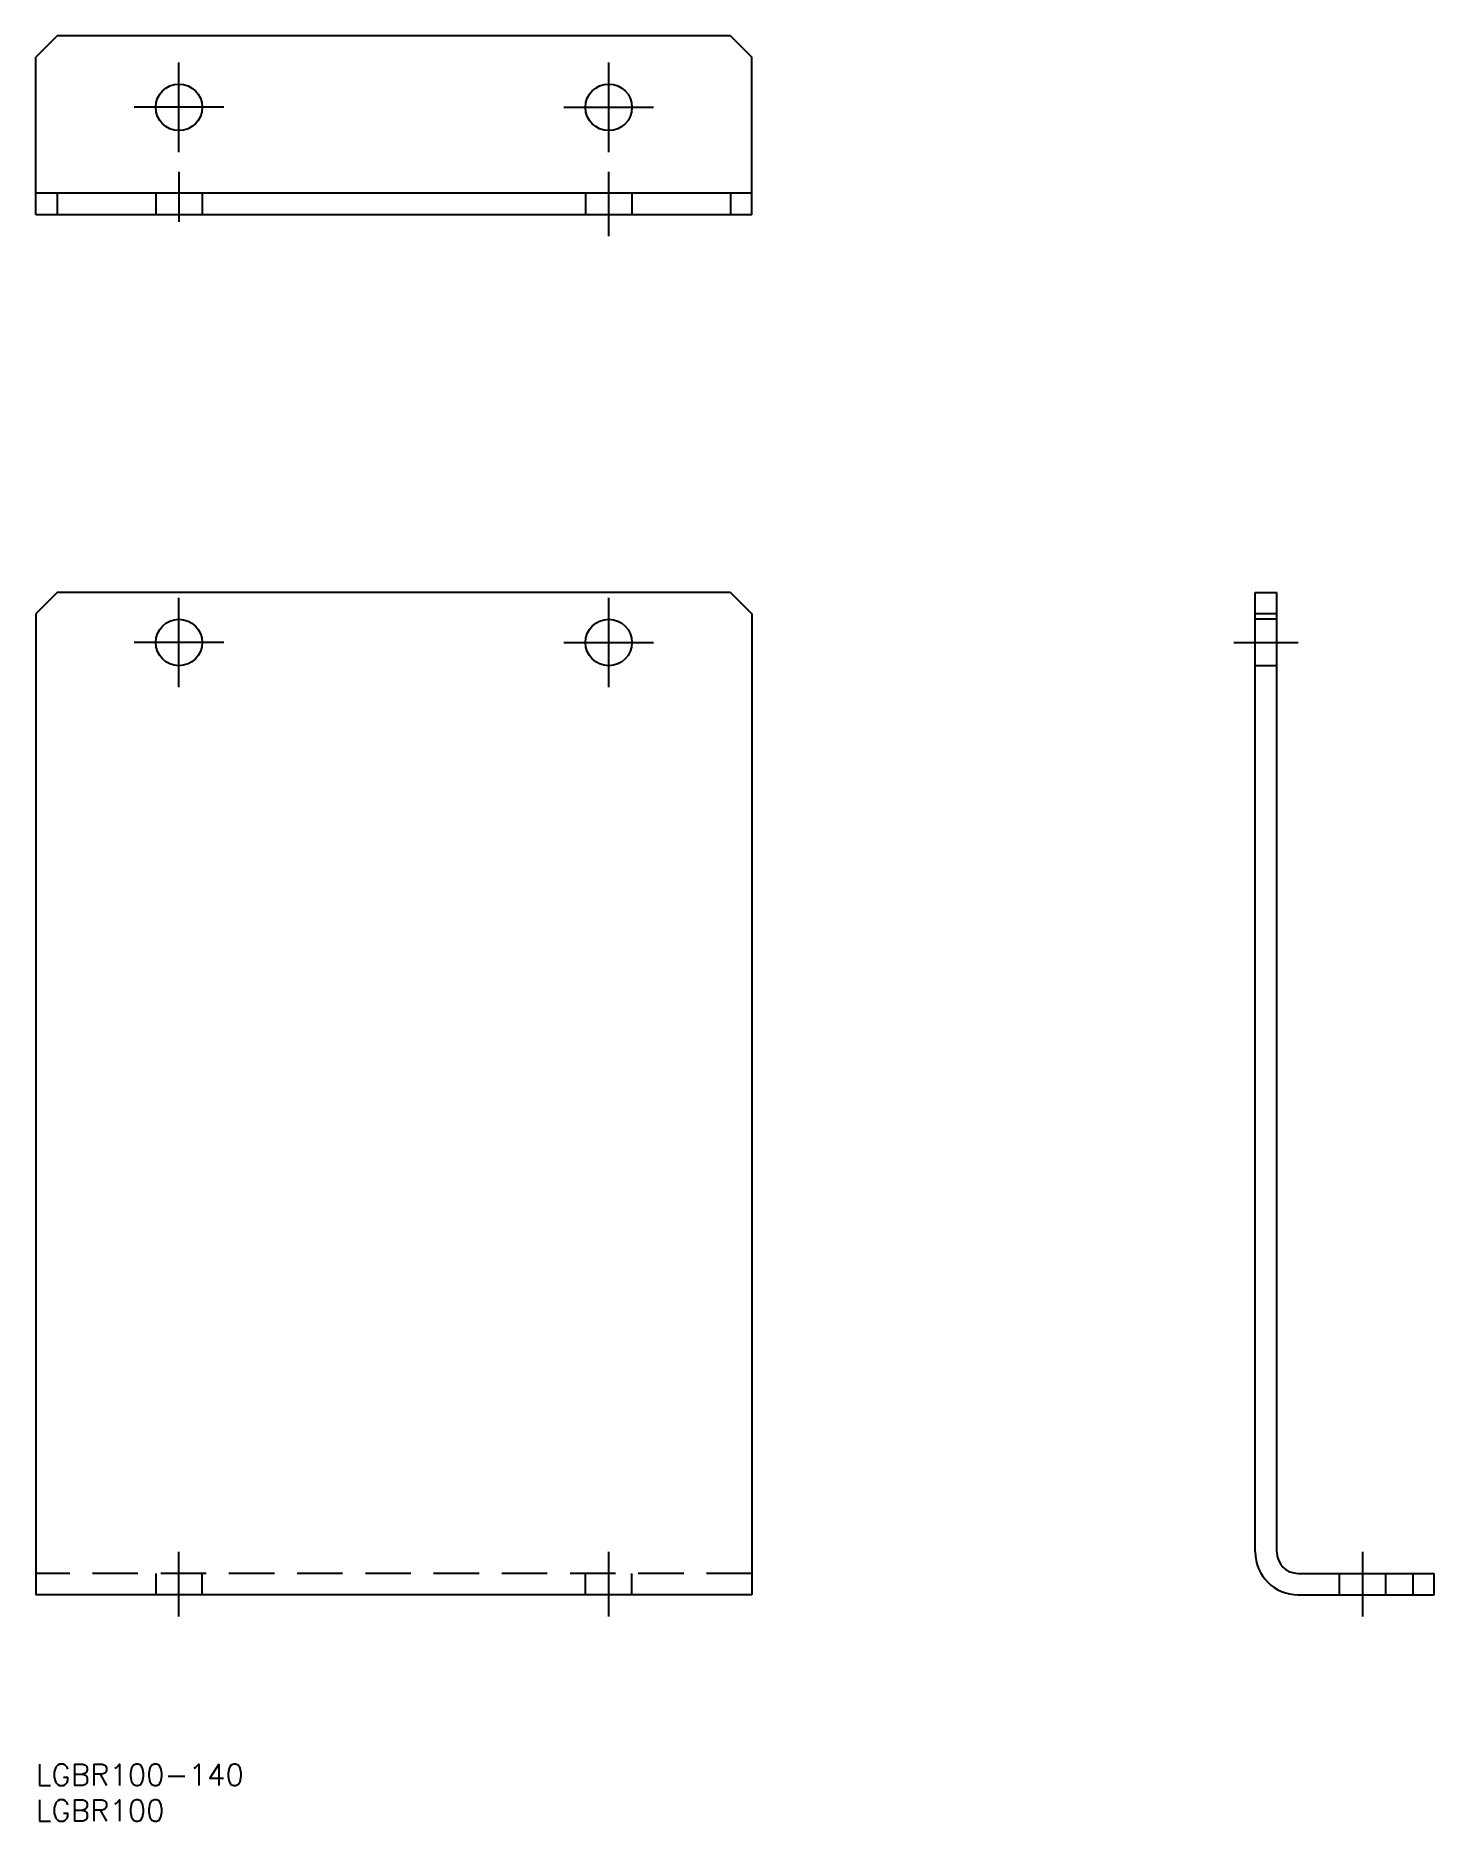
# Model space of a CAD drawing. Extents: x 0 to 195, y -8 to 241.
import ezdxf

# ---------------------------------------------------------------- set-up
doc = ezdxf.new("R2010")
doc.units = 0
doc.header["$LTSCALE"] = 0.5
doc.linetypes.add('CENTER', pattern=[50.8, 31.75, -6.35, 6.35, -6.35])
doc.linetypes.add('DASHED', pattern=[19.05, 12.7, -6.35])
doc.layers.get('0').update_dxf_attribs({"linetype": 'CONTINUOUS'})
doc.layers.add('CENTER', color=1, linetype='CENTER')
doc.styles.get("Standard").update_dxf_attribs({"font": 'txt.shx', "height": 3, "bigfont": 'bigfont.shx'})

# ---------------------------------------------------------------- blocks, each defined once
blk = doc.blocks.new('*U37')
at = {"color": 7, "linetype": 'CONTINUOUS'}
blk.add_text('LGBR100-140', height=3, dxfattribs=at).set_placement((0, -3))
blk = doc.blocks.new('*U38')
at = {"color": 7, "linetype": 'CONTINUOUS'}
blk.add_text('LGBR100', height=3, dxfattribs=at).set_placement((0, -8))

msp = doc.modelspace()

# ---------------------------------------------------------------- linework, layer by layer
at = {"color": 7, "linetype": 'CONTINUOUS'}
for p, q in [((3, 241.36), (0, 238.36)), ((97, 241.36), (3, 241.36)), ((97, 241.36), (100, 238.36)), ((0, 216.36), (0, 238.36)), ((100, 216.36), (100, 238.36)), ((100, 219.36), (0, 219.36)), ((3, 219.36), (3, 216.36)), ((97, 219.36), (97, 216.36)), ((100, 216.36), (0, 216.36)), ((3, 163.62), (0, 160.62)), ((97, 163.62), (3, 163.62)), ((97, 163.62), (100, 160.62)), ((170.26, 29.62), (170.26, 163.62)), ((170.26, 163.62), (173.26, 163.62)), ((173.26, 29.62), (173.26, 163.62)), ((0, 160.62), (0, 23.62)), ((100, 160.62), (100, 23.62)), ((173.26, 160.62), (170.26, 160.62)), ((176.26, 26.62), (195.26, 26.62)), ((192.26, 26.62), (192.26, 23.62)), ((195.26, 23.62), (195.26, 26.62)), ((100, 23.62), (0, 23.62)), ((176.26, 23.62), (195.26, 23.62))]:
    msp.add_line(p, q, dxfattribs=at)
at = {"color": 3, "linetype": 'DASHED'}
for p, q in [((16.75, 219.36), (16.75, 216.36)), ((23.25, 219.36), (23.25, 216.36)), ((76.75, 219.36), (76.75, 216.36)), ((83.25, 219.36), (83.25, 216.36)), ((173.26, 159.88), (170.26, 159.88)), ((173.26, 153.38), (170.26, 153.38)), ((100, 26.62), (0, 26.62)), ((16.75, 26.62), (16.75, 23.62)), ((23.25, 23.62), (23.25, 26.62)), ((76.75, 23.62), (76.75, 26.62)), ((83.25, 23.62), (83.25, 26.62)), ((182.01, 23.62), (182.01, 26.62)), ((188.51, 23.62), (188.51, 26.62))]:
    msp.add_line(p, q, dxfattribs=at)
at = {"color": 7, "linetype": 'CONTINUOUS'}
for centre in [(20, 231.36), (80, 231.36), (20, 156.62), (80, 156.62)]:
    msp.add_circle(centre, 3.25, dxfattribs=at)
for radius in [6, 3]:
    msp.add_arc((176.26, 29.62), radius, 180, 270, dxfattribs=at)
at = {"layer": 'CENTER', "color": 1, "linetype": 'CENTER'}
for p, q in [((20, 225.11), (20, 237.61)), ((80, 225.11), (80, 237.61)), ((26.25, 231.36), (13.75, 231.36)), ((73.75, 231.36), (86.25, 231.36)), ((20, 222.36), (20, 215.36)), ((80, 213.36), (80, 222.36)), ((20, 150.38), (20, 162.88)), ((80, 150.38), (80, 162.88)), ((26.25, 156.62), (13.75, 156.62)), ((73.75, 156.62), (86.25, 156.62)), ((167.26, 156.62), (176.26, 156.62)), ((20, 20.62), (20, 29.62)), ((80, 20.62), (80, 29.62)), ((185.26, 29.62), (185.26, 20.62))]:
    msp.add_line(p, q, dxfattribs=at)

# ---------------------------------------------------------------- block references
at = {"color": 7, "linetype": 'CONTINUOUS'}
for name in ['*U37', '*U38']:
    msp.add_blockref(name, (0, 0), dxfattribs=at)

doc.saveas('drawing.dxf')
